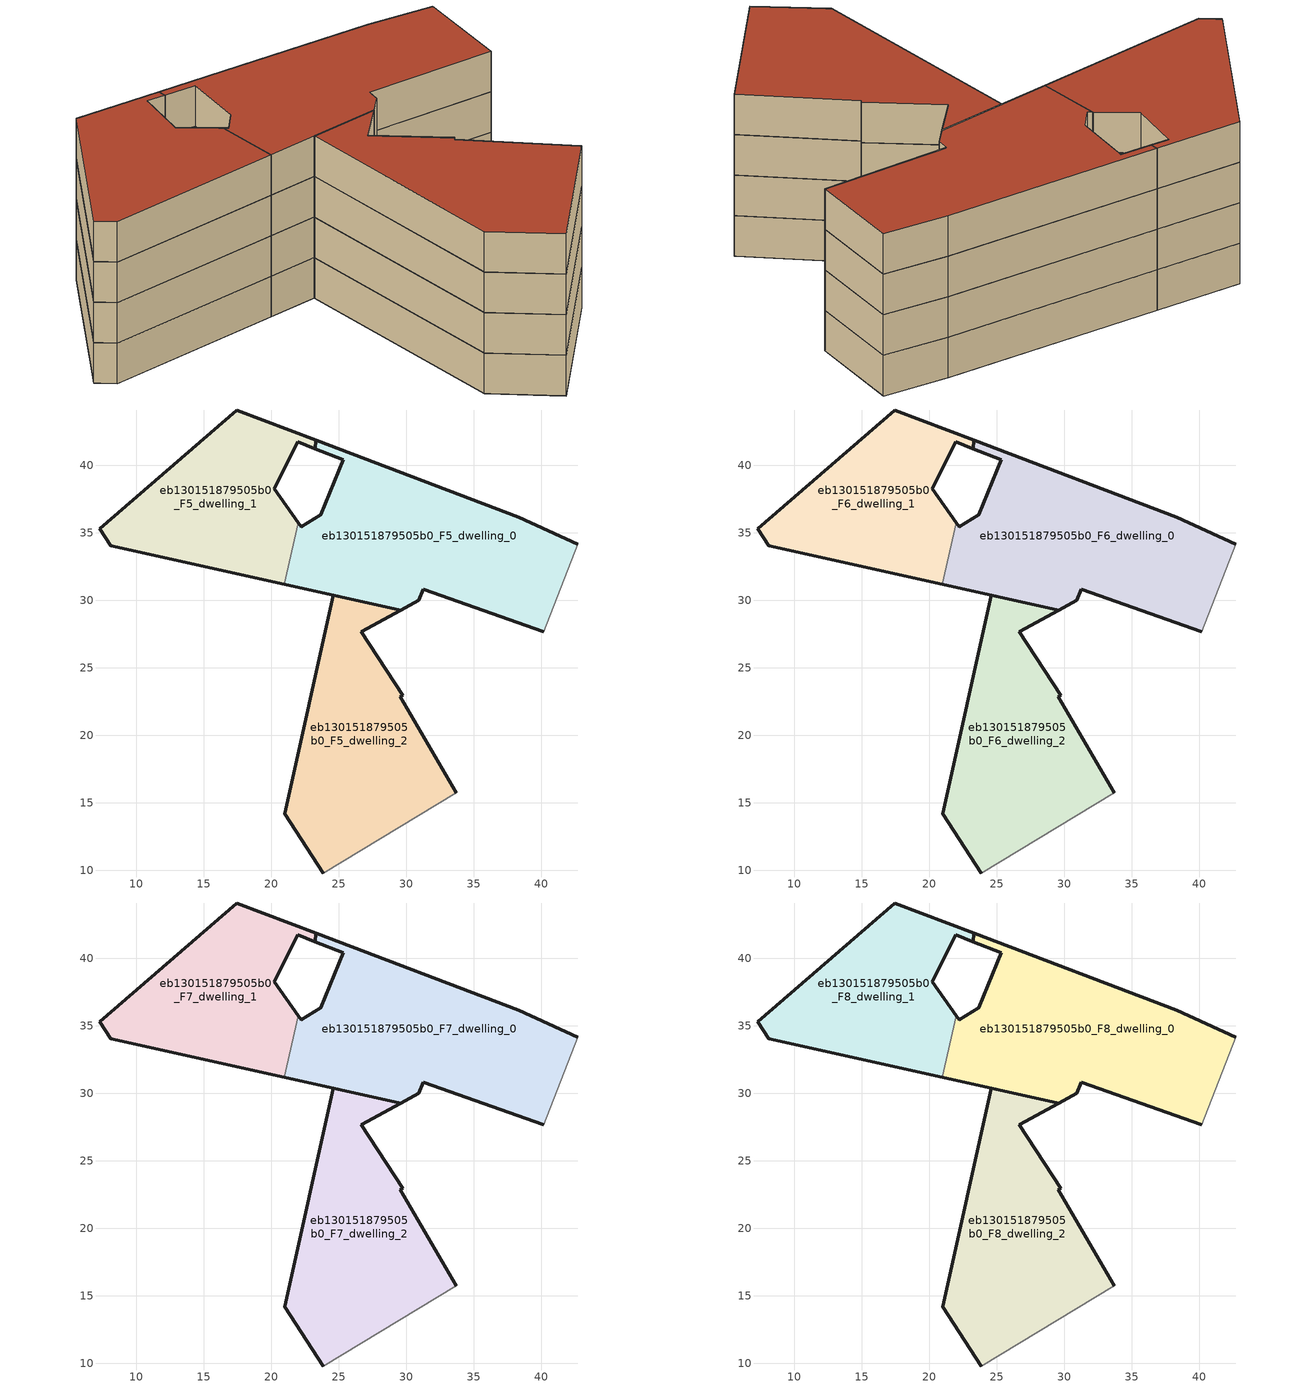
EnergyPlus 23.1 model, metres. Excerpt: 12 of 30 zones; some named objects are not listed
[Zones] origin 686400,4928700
eb130151879505b0_F5_dwelling_0
 floor to eb130151879505b0_F4_dwelling_0 (EU_floor_Construction): 40.17,27.68 42.69,34.17 38.32,36.16 23.33,41.86 23.2,41.25 25.33,40.4 23.65,36.35 22.2,35.45 21.98,35.76 20.97,31.19 29.58,29.27 30.9,30.01 31.25,30.83 z15
 wall outside (EU_wall_Construction): 21.98,35.76 22.2,35.45 23.65,36.35 25.33,40.4 23.2,41.25 23.34,41.86 / 23.33,41.86 38.32,36.16 42.69,34.17 / 40.18,27.68 31.26,30.83 30.91,30.01 29.58,29.27 20.97,31.19 z15:18
 wall adiabatic (EU_wall_Construction): 42.69,34.17 40.18,27.68 z15:18
 wall to eb130151879505b0_F5_dwelling_1 (EU_wall_Construction): 20.97,31.19 21.98,35.76 z15:18
eb130151879505b0_F5_dwelling_1
 floor to eb130151879505b0_F4_dwelling_1 (EU_floor_Construction): 20.97,31.19 21.98,35.76 20.22,38.27 21.94,41.75 23.2,41.25 23.33,41.86 17.44,44.1 7.29,35.31 8.11,34.04 z15
 wall outside (EU_wall_Construction): 20.97,31.19 8.11,34.04 7.29,35.31 17.44,44.1 23.33,41.86 23.2,41.25 21.94,41.75 20.22,38.27 21.98,35.76 z15:18
eb130151879505b0_F5_dwelling_2
 floor to eb130151879505b0_F4_dwelling_2 (EU_floor_Construction): 33.67,15.75 29.54,22.85 29.73,22.96 26.67,27.67 29.58,29.27 24.56,30.39 20.97,14.21 23.83,9.81 z15
 wall outside (EU_wall_Construction): 23.83,9.81 20.97,14.21 24.56,30.39 29.58,29.27 26.67,27.67 29.73,22.96 29.55,22.85 33.68,15.75 z15:18
 wall adiabatic (EU_wall_Construction): 33.68,15.75 23.83,9.81 z15:18
eb130151879505b0_F6_dwelling_0
 floor to eb130151879505b0_F5_dwelling_0 (EU_floor_Construction): 40.17,27.68 42.69,34.17 38.32,36.16 23.33,41.86 23.2,41.25 25.33,40.4 23.65,36.35 22.2,35.45 21.98,35.76 20.97,31.19 29.58,29.27 30.9,30.01 31.25,30.83 z18
 wall outside (EU_wall_Construction): 21.98,35.76 22.2,35.45 23.65,36.35 25.33,40.4 23.2,41.25 23.34,41.86 / 23.33,41.86 38.32,36.16 42.69,34.17 / 40.18,27.68 31.26,30.83 30.91,30.01 29.58,29.27 20.97,31.19 z18:21
 wall adiabatic (EU_wall_Construction): 42.69,34.17 40.18,27.68 z18:21
 wall to eb130151879505b0_F6_dwelling_1 (EU_wall_Construction): 20.97,31.19 21.98,35.76 z18:21
eb130151879505b0_F6_dwelling_1
 floor to eb130151879505b0_F5_dwelling_1 (EU_floor_Construction): 20.97,31.19 21.98,35.76 20.22,38.27 21.94,41.75 23.2,41.25 23.33,41.86 17.44,44.1 7.29,35.31 8.11,34.04 z18
 wall outside (EU_wall_Construction): 20.97,31.19 8.11,34.04 7.29,35.31 17.44,44.1 23.33,41.86 23.2,41.25 21.94,41.75 20.22,38.27 21.98,35.76 z18:21
eb130151879505b0_F6_dwelling_2
 floor to eb130151879505b0_F5_dwelling_2 (EU_floor_Construction): 33.67,15.75 29.54,22.85 29.73,22.96 26.67,27.67 29.58,29.27 24.56,30.39 20.97,14.21 23.83,9.81 z18
 wall outside (EU_wall_Construction): 23.83,9.81 20.97,14.21 24.56,30.39 29.58,29.27 26.67,27.67 29.73,22.96 29.55,22.85 33.68,15.75 z18:21
 wall adiabatic (EU_wall_Construction): 33.68,15.75 23.83,9.81 z18:21
eb130151879505b0_F7_dwelling_0
 floor to eb130151879505b0_F6_dwelling_0 (EU_floor_Construction): 40.17,27.68 42.69,34.17 38.32,36.16 23.33,41.86 23.2,41.25 25.33,40.4 23.65,36.35 22.2,35.45 21.98,35.76 20.97,31.19 29.58,29.27 30.9,30.01 31.25,30.83 z21
 wall outside (EU_wall_Construction): 21.98,35.76 22.2,35.45 23.65,36.35 25.33,40.4 23.2,41.25 23.34,41.86 / 23.33,41.86 38.32,36.16 42.69,34.17 / 40.18,27.68 31.26,30.83 30.91,30.01 29.58,29.27 20.97,31.19 z21:24
 wall adiabatic (EU_wall_Construction): 42.69,34.17 40.18,27.68 z21:24
 wall to eb130151879505b0_F7_dwelling_1 (EU_wall_Construction): 20.97,31.19 21.98,35.76 z21:24
eb130151879505b0_F7_dwelling_1
 floor to eb130151879505b0_F6_dwelling_1 (EU_floor_Construction): 20.97,31.19 21.98,35.76 20.22,38.27 21.94,41.75 23.2,41.25 23.33,41.86 17.44,44.1 7.29,35.31 8.11,34.04 z21
 wall outside (EU_wall_Construction): 20.97,31.19 8.11,34.04 7.29,35.31 17.44,44.1 23.33,41.86 23.2,41.25 21.94,41.75 20.22,38.27 21.98,35.76 z21:24
eb130151879505b0_F7_dwelling_2
 floor to eb130151879505b0_F6_dwelling_2 (EU_floor_Construction): 33.67,15.75 29.54,22.85 29.73,22.96 26.67,27.67 29.58,29.27 24.56,30.39 20.97,14.21 23.83,9.81 z21
 wall outside (EU_wall_Construction): 23.83,9.81 20.97,14.21 24.56,30.39 29.58,29.27 26.67,27.67 29.73,22.96 29.55,22.85 33.68,15.75 z21:24
 wall adiabatic (EU_wall_Construction): 33.68,15.75 23.83,9.81 z21:24
eb130151879505b0_F8_dwelling_0
 floor to eb130151879505b0_F7_dwelling_0 (EU_floor_Construction): 40.17,27.68 42.69,34.17 38.32,36.16 23.33,41.86 23.2,41.25 25.33,40.4 23.65,36.35 22.2,35.45 21.98,35.76 20.97,31.19 29.58,29.27 30.9,30.01 31.25,30.83 z24
 wall outside (EU_wall_Construction): 21.98,35.76 22.2,35.45 23.65,36.35 25.33,40.4 23.2,41.25 23.34,41.86 / 23.33,41.86 38.32,36.16 42.69,34.17 / 40.18,27.68 31.26,30.83 30.91,30.01 29.58,29.27 20.97,31.19 z24:27
 wall adiabatic (EU_wall_Construction): 42.69,34.17 40.18,27.68 z24:27
 wall to eb130151879505b0_F8_dwelling_1 (EU_wall_Construction): 20.97,31.19 21.98,35.76 z24:27
 roof outside (EU_roof_Construction): 38.32,36.16 42.69,34.17 40.18,27.68 31.26,30.83 30.91,30.01 29.58,29.27 20.97,31.19 21.98,35.76 22.2,35.45 23.65,36.35 25.33,40.4 23.2,41.25 23.33,41.86 z27
eb130151879505b0_F8_dwelling_1
 floor to eb130151879505b0_F7_dwelling_1 (EU_floor_Construction): 20.97,31.19 21.98,35.76 20.22,38.27 21.94,41.75 23.2,41.25 23.33,41.86 17.44,44.1 7.29,35.31 8.11,34.04 z24
 wall outside (EU_wall_Construction): 20.97,31.19 8.11,34.04 7.29,35.31 17.44,44.1 23.33,41.86 23.2,41.25 21.94,41.75 20.22,38.27 21.98,35.76 z24:27
 roof outside (EU_roof_Construction): 23.33,41.86 23.2,41.25 21.94,41.75 20.22,38.27 21.98,35.76 20.97,31.19 8.11,34.04 7.29,35.31 17.44,44.1 z27
eb130151879505b0_F8_dwelling_2
 floor to eb130151879505b0_F7_dwelling_2 (EU_floor_Construction): 33.67,15.75 29.54,22.85 29.73,22.96 26.67,27.67 29.58,29.27 24.56,30.39 20.97,14.21 23.83,9.81 z24
 wall outside (EU_wall_Construction): 23.83,9.81 20.97,14.21 24.56,30.39 29.58,29.27 26.67,27.67 29.73,22.96 29.55,22.85 33.68,15.75 z24:27
 wall adiabatic (EU_wall_Construction): 33.68,15.75 23.83,9.81 z24:27
 roof outside (EU_roof_Construction): 29.58,29.27 26.67,27.67 29.73,22.96 29.55,22.85 33.68,15.75 23.83,9.81 20.97,14.21 24.56,30.39 z27
[Building]
EU S2 Campaign: North Axis=0; Terrain=City; Solar Distribution=FullExterior
[Site:Location]
Bologna: Latitude=44.5; Longitude=11.25; Time Zone=1; Elevation=37
[SizingPeriod:WeatherFileDays]
AnnualSizingPeriod: Begin Month=1; Begin Day of Month=1; End Month=12; End Day of Month=31; Day of Week for Start Day=Monday; Use Weather File Daylight Saving Period=No; Use Weather File Rain and Snow Indicators=No
[MATERIAL]
EU_InternalMass_Material: Roughness=MediumRough; Thickness=0.1; Conductivity=1; Density=1800; Specific Heat=900; Thermal Absorptance=0.9; Solar Absorptance=0.7; Visible Absorptance=0.7
[MATERIAL:NOMASS] Roughness=MediumRough; Thermal Absorptance=0.9; Solar Absorptance=0.7; Visible Absorptance=0.7
Name | Thermal Resistance
EU_wall_NoMass | 0.779417
EU_roof_NoMass | 0.435466
EU_floor_NoMass | 0.588222
[CONSTRUCTION]
EU_wall_Construction: EU_wall_NoMass
EU_roof_Construction: EU_roof_NoMass
EU_floor_Construction: EU_floor_NoMass
EU_InternalMass_Construction: EU_InternalMass_Material
[ZONE] Type=1; Multiplier=1; Ceiling Height=autocalculate; Floor Area=autocalculate; Part of Total Floor Area=Yes
Name | Volume
eb130151879505b0_F5_dwelling_0; eb130151879505b0_F6_dwelling_0; eb130151879505b0_F7_dwelling_0; eb130151879505b0_F8_dwelling_0 | 498.385
eb130151879505b0_F5_dwelling_1; eb130151879505b0_F6_dwelling_1; eb130151879505b0_F7_dwelling_1; eb130151879505b0_F8_dwelling_1 | 339.424
eb130151879505b0_F5_dwelling_2; eb130151879505b0_F6_dwelling_2; eb130151879505b0_F7_dwelling_2; eb130151879505b0_F8_dwelling_2 | 418.904
[INTERNALMASS] Construction=EU_InternalMass_Construction
Name | Zone or ZoneList | Surface Area
eb130151879505b0_F5_dwelling_0_EU_InternalMass | eb130151879505b0_F5_dwelling_0 | 186.386
eb130151879505b0_F5_dwelling_1_EU_InternalMass | eb130151879505b0_F5_dwelling_1 | 215.523
eb130151879505b0_F5_dwelling_2_EU_InternalMass | eb130151879505b0_F5_dwelling_2 | 156.629
eb130151879505b0_F6_dwelling_0_EU_InternalMass | eb130151879505b0_F6_dwelling_0 | 186.386
eb130151879505b0_F6_dwelling_1_EU_InternalMass | eb130151879505b0_F6_dwelling_1 | 215.523
eb130151879505b0_F6_dwelling_2_EU_InternalMass | eb130151879505b0_F6_dwelling_2 | 156.629
eb130151879505b0_F7_dwelling_0_EU_InternalMass | eb130151879505b0_F7_dwelling_0 | 186.386
eb130151879505b0_F7_dwelling_1_EU_InternalMass | eb130151879505b0_F7_dwelling_1 | 215.523
eb130151879505b0_F7_dwelling_2_EU_InternalMass | eb130151879505b0_F7_dwelling_2 | 156.629
eb130151879505b0_F8_dwelling_0_EU_InternalMass | eb130151879505b0_F8_dwelling_0 | 186.386
eb130151879505b0_F8_dwelling_1_EU_InternalMass | eb130151879505b0_F8_dwelling_1 | 215.523
eb130151879505b0_F8_dwelling_2_EU_InternalMass | eb130151879505b0_F8_dwelling_2 | 156.629
[OTHEREQUIPMENT] Fuel Type=Electricity; Design Level Calculation Method=Watts/Area; Power per Zone Floor Area=1; Fraction Latent=0; Fraction Radiant=0; Fraction Lost=0; Carbon Dioxide Generation Rate=0; EndUse Subcategory=EU_Step8_InternalGains
Name | Zone or ZoneList or Space or SpaceList | Schedule
EU_Step8_InternalGain_eb130151879505b0_F5_dwelling_0_f000 | eb130151879505b0_F5_dwelling_0 | EU_Step8_GainSchedule_eb130151879505b0_F5_dwelling_0_f000
EU_Step8_InternalGain_eb130151879505b0_F5_dwelling_1_f000 | eb130151879505b0_F5_dwelling_1 | EU_Step8_GainSchedule_eb130151879505b0_F5_dwelling_1_f000
EU_Step8_InternalGain_eb130151879505b0_F5_dwelling_2_f000 | eb130151879505b0_F5_dwelling_2 | EU_Step8_GainSchedule_eb130151879505b0_F5_dwelling_2_f000
EU_Step8_InternalGain_eb130151879505b0_F6_dwelling_0_f000 | eb130151879505b0_F6_dwelling_0 | EU_Step8_GainSchedule_eb130151879505b0_F6_dwelling_0_f000
EU_Step8_InternalGain_eb130151879505b0_F6_dwelling_1_f000 | eb130151879505b0_F6_dwelling_1 | EU_Step8_GainSchedule_eb130151879505b0_F6_dwelling_1_f000
EU_Step8_InternalGain_eb130151879505b0_F6_dwelling_2_f000 | eb130151879505b0_F6_dwelling_2 | EU_Step8_GainSchedule_eb130151879505b0_F6_dwelling_2_f000
EU_Step8_InternalGain_eb130151879505b0_F7_dwelling_0_f000 | eb130151879505b0_F7_dwelling_0 | EU_Step8_GainSchedule_eb130151879505b0_F7_dwelling_0_f000
EU_Step8_InternalGain_eb130151879505b0_F7_dwelling_1_f000 | eb130151879505b0_F7_dwelling_1 | EU_Step8_GainSchedule_eb130151879505b0_F7_dwelling_1_f000
EU_Step8_InternalGain_eb130151879505b0_F7_dwelling_2_f000 | eb130151879505b0_F7_dwelling_2 | EU_Step8_GainSchedule_eb130151879505b0_F7_dwelling_2_f000
EU_Step8_InternalGain_eb130151879505b0_F8_dwelling_0_f000 | eb130151879505b0_F8_dwelling_0 | EU_Step8_GainSchedule_eb130151879505b0_F8_dwelling_0_f000
EU_Step8_InternalGain_eb130151879505b0_F8_dwelling_1_f000 | eb130151879505b0_F8_dwelling_1 | EU_Step8_GainSchedule_eb130151879505b0_F8_dwelling_1_f000
EU_Step8_InternalGain_eb130151879505b0_F8_dwelling_2_f000 | eb130151879505b0_F8_dwelling_2 | EU_Step8_GainSchedule_eb130151879505b0_F8_dwelling_2_f000
[ZONEVENTILATION:DESIGNFLOWRATE] Schedule=EU_AlwaysOn; Design Flow Rate Calculation Method=AirChanges/Hour; Air Changes per Hour=0.712058; Ventilation Type=Natural; Fan Pressure Rise=0; Fan Total Efficiency=1; Constant Term Coefficient=1; Temperature Term Coefficient=0; Velocity Term Coefficient=0; Velocity Squared Term Coefficient=0; Minimum Indoor Temperature=-100; Maximum Indoor Temperature=100; Delta Temperature=-100; Minimum Outdoor Temperature=-100; Maximum Outdoor Temperature=100; Maximum Wind Speed=40
Name | Zone or ZoneList or Space or SpaceList
EU_ConstantAir_eb130151879505b0_F5_dwelling_0 | eb130151879505b0_F5_dwelling_0
EU_ConstantAir_eb130151879505b0_F5_dwelling_1 | eb130151879505b0_F5_dwelling_1
EU_ConstantAir_eb130151879505b0_F5_dwelling_2 | eb130151879505b0_F5_dwelling_2
EU_ConstantAir_eb130151879505b0_F6_dwelling_0 | eb130151879505b0_F6_dwelling_0
EU_ConstantAir_eb130151879505b0_F6_dwelling_1 | eb130151879505b0_F6_dwelling_1
EU_ConstantAir_eb130151879505b0_F6_dwelling_2 | eb130151879505b0_F6_dwelling_2
EU_ConstantAir_eb130151879505b0_F7_dwelling_0 | eb130151879505b0_F7_dwelling_0
EU_ConstantAir_eb130151879505b0_F7_dwelling_1 | eb130151879505b0_F7_dwelling_1
EU_ConstantAir_eb130151879505b0_F7_dwelling_2 | eb130151879505b0_F7_dwelling_2
EU_ConstantAir_eb130151879505b0_F8_dwelling_0 | eb130151879505b0_F8_dwelling_0
EU_ConstantAir_eb130151879505b0_F8_dwelling_1 | eb130151879505b0_F8_dwelling_1
EU_ConstantAir_eb130151879505b0_F8_dwelling_2 | eb130151879505b0_F8_dwelling_2
[HVACTEMPLATE:ZONE:IDEALLOADSAIRSYSTEM] System Availability Schedule=EU_AlwaysOn; Maximum Heating Supply Air Temperature=50; Minimum Cooling Supply Air Temperature=13; Maximum Heating Supply Air Humidity Ratio=0.0156; Minimum Cooling Supply Air Humidity Ratio=0.0077; Heating Limit=NoLimit; Cooling Limit=NoLimit; Heating Availability Schedule=EU_AlwaysOn; Cooling Availability Schedule=EU_CoolingOff; Dehumidification Control Type=ConstantSensibleHeatRatio; Cooling Sensible Heat Ratio=0.7; Dehumidification Setpoint=60; Humidification Control Type=None; Humidification Setpoint=30; Outdoor Air Method=None; Outdoor Air Flow Rate per Person=0.00944; Outdoor Air Flow Rate per Zone Floor Area=0; Outdoor Air Flow Rate per Zone=0; Demand Controlled Ventilation Type=None; Outdoor Air Economizer Type=NoEconomizer; Heat Recovery Type=None; Sensible Heat Recovery Effectiveness=0.7; Latent Heat Recovery Effectiveness=0.65
Name | Template Thermostat
eb130151879505b0_F5_dwelling_0 | EU_HeatOnly_eb130151879505b0_F5_dwelling_0
eb130151879505b0_F5_dwelling_1 | EU_HeatOnly_eb130151879505b0_F5_dwelling_1
eb130151879505b0_F5_dwelling_2 | EU_HeatOnly_eb130151879505b0_F5_dwelling_2
eb130151879505b0_F6_dwelling_0 | EU_HeatOnly_eb130151879505b0_F6_dwelling_0
eb130151879505b0_F6_dwelling_1 | EU_HeatOnly_eb130151879505b0_F6_dwelling_1
eb130151879505b0_F6_dwelling_2 | EU_HeatOnly_eb130151879505b0_F6_dwelling_2
eb130151879505b0_F7_dwelling_0 | EU_HeatOnly_eb130151879505b0_F7_dwelling_0
eb130151879505b0_F7_dwelling_1 | EU_HeatOnly_eb130151879505b0_F7_dwelling_1
eb130151879505b0_F7_dwelling_2 | EU_HeatOnly_eb130151879505b0_F7_dwelling_2
eb130151879505b0_F8_dwelling_0 | EU_HeatOnly_eb130151879505b0_F8_dwelling_0
eb130151879505b0_F8_dwelling_1 | EU_HeatOnly_eb130151879505b0_F8_dwelling_1
eb130151879505b0_F8_dwelling_2 | EU_HeatOnly_eb130151879505b0_F8_dwelling_2
[SIZING:ZONE] Zone Cooling Design Supply Air Temperature Input Method=SupplyAirTemperature; Zone Cooling Design Supply Air Temperature=13; Zone Heating Design Supply Air Temperature Input Method=SupplyAirTemperature; Zone Heating Design Supply Air Temperature=50; Zone Cooling Design Supply Air Humidity Ratio=0.008; Zone Heating Design Supply Air Humidity Ratio=0.008; Cooling Design Air Flow Method=DesignDay; Cooling Design Air Flow Rate=0; Cooling Minimum Air Flow per Zone Floor Area=0.000762; Cooling Minimum Air Flow=0; Cooling Minimum Air Flow Fraction=0.2; Heating Design Air Flow Method=DesignDay; Heating Design Air Flow Rate=0; Heating Maximum Air Flow per Zone Floor Area=0.002032; Heating Maximum Air Flow=0.141576; Heating Maximum Air Flow Fraction=0.3; Account for Dedicated Outdoor Air System=No; Dedicated Outdoor Air System Control Strategy=NeutralSupplyAir; Dedicated Outdoor Air Low Setpoint Temperature for Design=autosize; Dedicated Outdoor Air High Setpoint Temperature for Design=autosize; Zone Load Sizing Method=Sensible Load Only No Latent Load; Zone Latent Cooling Design Supply Air Humidity Ratio Input Method=HumidityRatioDifference; Zone Cooling Design Supply Air Humidity Ratio Difference=0.005; Zone Latent Heating Design Supply Air Humidity Ratio Input Method=HumidityRatioDifference; Zone Humidification Design Supply Air Humidity Ratio Difference=0.005
eb130151879505b0_F5_dwelling_0; eb130151879505b0_F5_dwelling_1; eb130151879505b0_F5_dwelling_2; eb130151879505b0_F6_dwelling_0; eb130151879505b0_F6_dwelling_1; eb130151879505b0_F6_dwelling_2; eb130151879505b0_F7_dwelling_0; eb130151879505b0_F7_dwelling_1; eb130151879505b0_F7_dwelling_2; eb130151879505b0_F8_dwelling_0; eb130151879505b0_F8_dwelling_1; eb130151879505b0_F8_dwelling_2
[SCHEDULE:CONSTANT]
Name | Hourly Value
EU_AlwaysOn | 1
EU_CoolingOff | 0
[SCHEDULE:FILE] Column Number=1; Rows to Skip at Top=0; Number of Hours of Data=8760; Column Separator=Comma; Interpolate to Timestep=No; Minutes per Item=60; Adjust Schedule for Daylight Savings=Yes
Name | File
EU_Step8_GainSchedule_eb130151879505b0_F5_dwelling_0_f000 | ../../schedules/eb130151879505b0/eb130151879505b0_F5_dwelling_0_f000_gain.csv
EU_Step8_GainSchedule_eb130151879505b0_F5_dwelling_1_f000 | ../../schedules/eb130151879505b0/eb130151879505b0_F5_dwelling_1_f000_gain.csv
EU_Step8_GainSchedule_eb130151879505b0_F5_dwelling_2_f000 | ../../schedules/eb130151879505b0/eb130151879505b0_F5_dwelling_2_f000_gain.csv
EU_Step8_GainSchedule_eb130151879505b0_F6_dwelling_0_f000 | ../../schedules/eb130151879505b0/eb130151879505b0_F6_dwelling_0_f000_gain.csv
EU_Step8_GainSchedule_eb130151879505b0_F6_dwelling_1_f000 | ../../schedules/eb130151879505b0/eb130151879505b0_F6_dwelling_1_f000_gain.csv
EU_Step8_GainSchedule_eb130151879505b0_F6_dwelling_2_f000 | ../../schedules/eb130151879505b0/eb130151879505b0_F6_dwelling_2_f000_gain.csv
EU_Step8_GainSchedule_eb130151879505b0_F7_dwelling_0_f000 | ../../schedules/eb130151879505b0/eb130151879505b0_F7_dwelling_0_f000_gain.csv
EU_Step8_GainSchedule_eb130151879505b0_F7_dwelling_1_f000 | ../../schedules/eb130151879505b0/eb130151879505b0_F7_dwelling_1_f000_gain.csv
EU_Step8_GainSchedule_eb130151879505b0_F7_dwelling_2_f000 | ../../schedules/eb130151879505b0/eb130151879505b0_F7_dwelling_2_f000_gain.csv
EU_Step8_GainSchedule_eb130151879505b0_F8_dwelling_0_f000 | ../../schedules/eb130151879505b0/eb130151879505b0_F8_dwelling_0_f000_gain.csv
EU_Step8_GainSchedule_eb130151879505b0_F8_dwelling_1_f000 | ../../schedules/eb130151879505b0/eb130151879505b0_F8_dwelling_1_f000_gain.csv
EU_Step8_GainSchedule_eb130151879505b0_F8_dwelling_2_f000 | ../../schedules/eb130151879505b0/eb130151879505b0_F8_dwelling_2_f000_gain.csv
